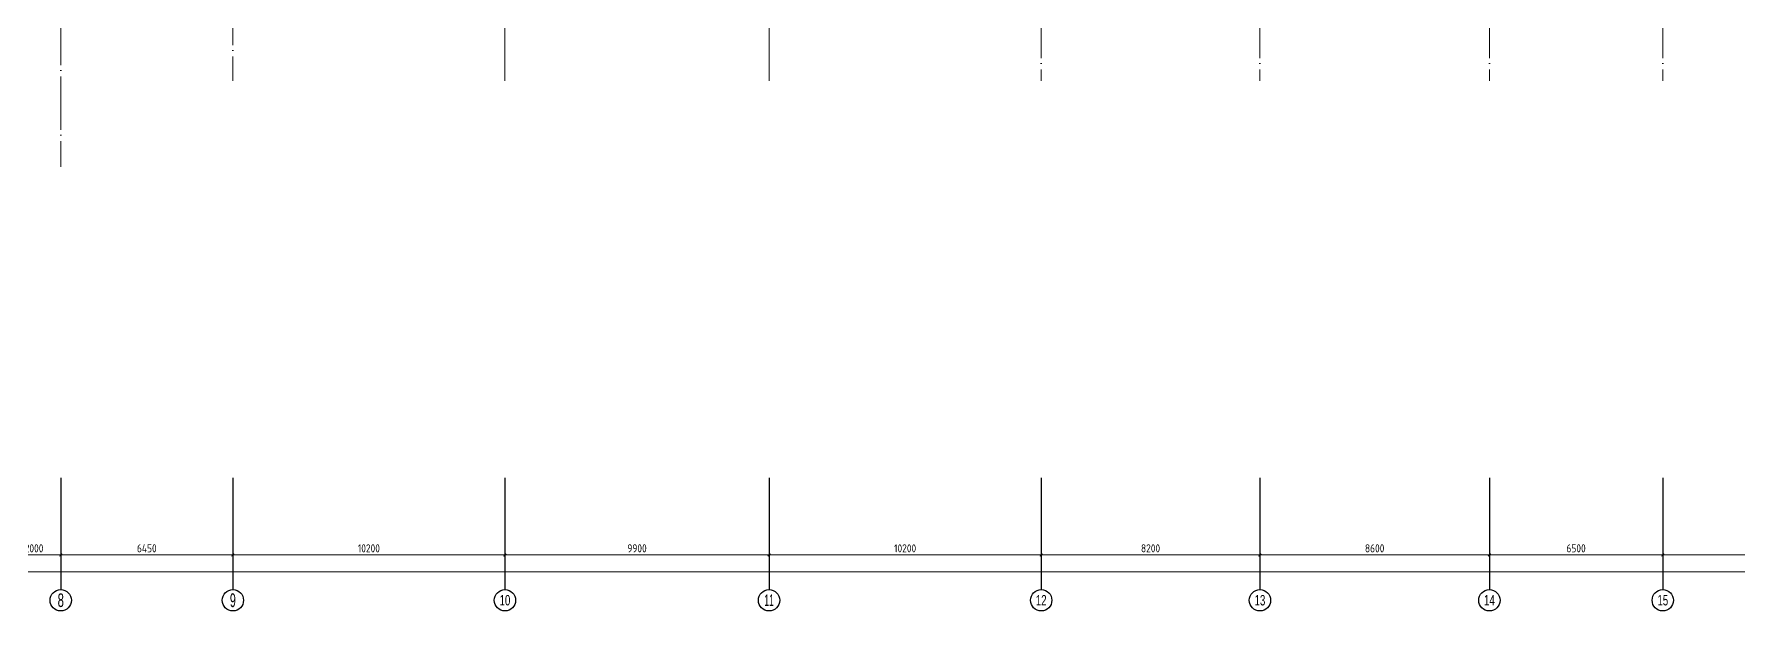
# Model space of a CAD drawing. Extents: x 4 to 13611208, y -605838 to 574722.
# Drawn here: x 13169947 to 13233850, y 160225 to 181840 of the extents above; entities that cross this region are included whole.
import ezdxf
from ezdxf.enums import TextEntityAlignment as Align

# ---------------------------------------------------------------- set-up
doc = ezdxf.new("R2010")
doc.units = 0
doc.header["$LTSCALE"] = 1000
doc.header["$MEASUREMENT"] = 0
doc.linetypes.add('DOTE', pattern=[2.42, 2, -0.2, 0.02, -0.2])
doc.layers.add('AXIS', color=3, linetype='Continuous')
doc.layers.add('AXIS_TEXT', color=7, linetype='Continuous')
doc.layers.add('建筑底图', color=8, linetype='Continuous', lineweight=13)
doc.styles.add('C', font='HZTXT_E', dxfattribs={"width": 0.7, "bigfont": 'HZTXT'})
doc.styles.add('COMPLEX', font='hztxt_e.shx', dxfattribs={"width": 0.6, "bigfont": 'HZTXT.shx'})
doc.styles.add('DIM_FONT', font='gbenor.shx', dxfattribs={"bigfont": 'gbcbig.shx'})
doc.dimstyles.new('_TCH_ARCH&&100', dxfattribs={"dimtxt": 300, "dimasz": 100, "dimexe": 100, "dimexo": 100, "dimgap": 100, "dimtad": 1, "dimdec": 0, "dimzin": 0, "dimdsep": 46, "dimtxsty": 'DIM_FONT', "dimblk": 'ARCHTICK', "dimcen": 0.09, "dimclrd": 3, "dimclre": 3, "dimclrt": 7, "dimaunit": 1, "dimazin": 2, "dimtfac": 1, "dimtdec": 0, "dimtix": 1, "dimtmove": 2, "dimatfit": 3, "dimfxl": 1, "dimtolj": 1, "dimtzin": 0, "dimlwd": 18, "dimlwe": 18, "dimarcsym": 0})

# ---------------------------------------------------------------- blocks, each defined once
blk = doc.blocks.new('_ArchTick')
at = {"color": 0, "linetype": 'ByBlock', "const_width": 0.4}
blk.add_lwpolyline([(-0.5, -0.5), (0.5, 0.5)], dxfattribs=at)
blk = doc.blocks.new('*D1273')
at = {"layer": 'AXIS', "color": 3, "lineweight": 18}
for p, q in [((13168947, 164620), (13168947, 162220)), ((13170947, 164620), (13170947, 162220)), ((13168947, 162320), (13170947, 162320))]:
    blk.add_line(p, q, dxfattribs=at)
at = {"layer": 'AXIS', "color": 3, "lineweight": 18, "xscale": 100, "yscale": 100, "zscale": 100, "rotation": 180}
blk.add_blockref('_ArchTick', (13168947, 162320), dxfattribs=at)
at = {"layer": 'AXIS', "color": 3, "lineweight": 18, "xscale": 100, "yscale": 100, "zscale": 100}
blk.add_blockref('_ArchTick', (13170947, 162320), dxfattribs=at)
at = {"layer": 'AXIS', "color": 7, "insert": (13169947, 162570), "char_height": 300, "attachment_point": 5, "style": 'DIM_FONT'}
blk.add_mtext('\\A1;2000', dxfattribs=at)
blk = doc.blocks.new('*D1272')
at = {"layer": 'AXIS', "color": 3, "lineweight": 18}
for p, q in [((13170947, 164620), (13170947, 162220)), ((13177397, 164620), (13177397, 162220)), ((13170947, 162320), (13177397, 162320))]:
    blk.add_line(p, q, dxfattribs=at)
at = {"layer": 'AXIS', "color": 3, "lineweight": 18, "xscale": 100, "yscale": 100, "zscale": 100, "rotation": 180}
blk.add_blockref('_ArchTick', (13170947, 162320), dxfattribs=at)
at = {"layer": 'AXIS', "color": 3, "lineweight": 18, "xscale": 100, "yscale": 100, "zscale": 100}
blk.add_blockref('_ArchTick', (13177397, 162320), dxfattribs=at)
at = {"layer": 'AXIS', "color": 7, "insert": (13174172, 162570), "char_height": 300, "attachment_point": 5, "style": 'DIM_FONT'}
blk.add_mtext('\\A1;6450', dxfattribs=at)
blk = doc.blocks.new('*D1271')
at = {"layer": 'AXIS', "color": 3, "lineweight": 18}
for p, q in [((13177397, 164620), (13177397, 162220)), ((13187597, 164620), (13187597, 162220)), ((13177397, 162320), (13187597, 162320))]:
    blk.add_line(p, q, dxfattribs=at)
at = {"layer": 'AXIS', "color": 3, "lineweight": 18, "xscale": 100, "yscale": 100, "zscale": 100, "rotation": 180}
blk.add_blockref('_ArchTick', (13177397, 162320), dxfattribs=at)
at = {"layer": 'AXIS', "color": 3, "lineweight": 18, "xscale": 100, "yscale": 100, "zscale": 100}
blk.add_blockref('_ArchTick', (13187597, 162320), dxfattribs=at)
at = {"layer": 'AXIS', "color": 7, "insert": (13182497, 162570), "char_height": 300, "attachment_point": 5, "style": 'DIM_FONT'}
blk.add_mtext('\\A1;10200', dxfattribs=at)
blk = doc.blocks.new('*D1270')
at = {"layer": 'AXIS', "color": 3, "lineweight": 18}
for p, q in [((13187597, 164620), (13187597, 162220)), ((13197497, 164620), (13197497, 162220)), ((13187597, 162320), (13197497, 162320))]:
    blk.add_line(p, q, dxfattribs=at)
at = {"layer": 'AXIS', "color": 3, "lineweight": 18, "xscale": 100, "yscale": 100, "zscale": 100, "rotation": 180}
blk.add_blockref('_ArchTick', (13187597, 162320), dxfattribs=at)
at = {"layer": 'AXIS', "color": 3, "lineweight": 18, "xscale": 100, "yscale": 100, "zscale": 100}
blk.add_blockref('_ArchTick', (13197497, 162320), dxfattribs=at)
at = {"layer": 'AXIS', "color": 7, "insert": (13192547, 162570), "char_height": 300, "attachment_point": 5, "style": 'DIM_FONT'}
blk.add_mtext('\\A1;9900', dxfattribs=at)
blk = doc.blocks.new('*D1269')
at = {"layer": 'AXIS', "color": 3, "lineweight": 18}
for p, q in [((13197497, 164620), (13197497, 162220)), ((13207697, 164620), (13207697, 162220)), ((13197497, 162320), (13207697, 162320))]:
    blk.add_line(p, q, dxfattribs=at)
at = {"layer": 'AXIS', "color": 3, "lineweight": 18, "xscale": 100, "yscale": 100, "zscale": 100, "rotation": 180}
blk.add_blockref('_ArchTick', (13197497, 162320), dxfattribs=at)
at = {"layer": 'AXIS', "color": 3, "lineweight": 18, "xscale": 100, "yscale": 100, "zscale": 100}
blk.add_blockref('_ArchTick', (13207697, 162320), dxfattribs=at)
at = {"layer": 'AXIS', "color": 7, "insert": (13202597, 162570), "char_height": 300, "attachment_point": 5, "style": 'DIM_FONT'}
blk.add_mtext('\\A1;10200', dxfattribs=at)
blk = doc.blocks.new('*D1307')
at = {"layer": 'AXIS', "color": 3, "lineweight": 18}
for p, q in [((13207697, 164620), (13207697, 162220)), ((13215897, 164620), (13215897, 162220)), ((13207697, 162320), (13215897, 162320))]:
    blk.add_line(p, q, dxfattribs=at)
at = {"layer": 'AXIS', "color": 3, "lineweight": 18, "xscale": 100, "yscale": 100, "zscale": 100, "rotation": 180}
blk.add_blockref('_ArchTick', (13207697, 162320), dxfattribs=at)
at = {"layer": 'AXIS', "color": 3, "lineweight": 18, "xscale": 100, "yscale": 100, "zscale": 100}
blk.add_blockref('_ArchTick', (13215897, 162320), dxfattribs=at)
at = {"layer": 'AXIS', "color": 7, "insert": (13211797, 162570), "char_height": 300, "attachment_point": 5, "style": 'DIM_FONT'}
blk.add_mtext('\\A1;8200', dxfattribs=at)
blk = doc.blocks.new('*D1306')
at = {"layer": 'AXIS', "color": 3, "lineweight": 18}
for p, q in [((13215897, 164620), (13215897, 162220)), ((13224497, 164620), (13224497, 162220)), ((13215897, 162320), (13224497, 162320))]:
    blk.add_line(p, q, dxfattribs=at)
at = {"layer": 'AXIS', "color": 3, "lineweight": 18, "xscale": 100, "yscale": 100, "zscale": 100, "rotation": 180}
blk.add_blockref('_ArchTick', (13215897, 162320), dxfattribs=at)
at = {"layer": 'AXIS', "color": 3, "lineweight": 18, "xscale": 100, "yscale": 100, "zscale": 100}
blk.add_blockref('_ArchTick', (13224497, 162320), dxfattribs=at)
at = {"layer": 'AXIS', "color": 7, "insert": (13220197, 162570), "char_height": 300, "attachment_point": 5, "style": 'DIM_FONT'}
blk.add_mtext('\\A1;8600', dxfattribs=at)
blk = doc.blocks.new('*D1305')
at = {"layer": 'AXIS', "color": 3, "lineweight": 18}
for p, q in [((13224497, 164620), (13224497, 162220)), ((13230997, 164620), (13230997, 162220)), ((13224497, 162320), (13230997, 162320))]:
    blk.add_line(p, q, dxfattribs=at)
at = {"layer": 'AXIS', "color": 3, "lineweight": 18, "xscale": 100, "yscale": 100, "zscale": 100, "rotation": 180}
blk.add_blockref('_ArchTick', (13224497, 162320), dxfattribs=at)
at = {"layer": 'AXIS', "color": 3, "lineweight": 18, "xscale": 100, "yscale": 100, "zscale": 100}
blk.add_blockref('_ArchTick', (13230997, 162320), dxfattribs=at)
at = {"layer": 'AXIS', "color": 7, "insert": (13227747, 162570), "char_height": 300, "attachment_point": 5, "style": 'DIM_FONT'}
blk.add_mtext('\\A1;6500', dxfattribs=at)
blk = doc.blocks.new('*D1304')
at = {"layer": 'AXIS', "color": 3, "lineweight": 18}
for p, q in [((13230997, 164620), (13230997, 162220)), ((13239397, 164620), (13239397, 162220)), ((13230997, 162320), (13239397, 162320))]:
    blk.add_line(p, q, dxfattribs=at)
at = {"layer": 'AXIS', "color": 3, "lineweight": 18, "xscale": 100, "yscale": 100, "zscale": 100, "rotation": 180}
blk.add_blockref('_ArchTick', (13230997, 162320), dxfattribs=at)
at = {"layer": 'AXIS', "color": 3, "lineweight": 18, "xscale": 100, "yscale": 100, "zscale": 100}
blk.add_blockref('_ArchTick', (13239397, 162320), dxfattribs=at)
at = {"layer": 'AXIS', "color": 7, "insert": (13235197, 162570), "char_height": 300, "attachment_point": 5, "style": 'DIM_FONT'}
blk.add_mtext('\\A1;8400', dxfattribs=at)
blk = doc.blocks.new('*D1264')
at = {"layer": 'AXIS', "color": 3, "lineweight": 18}
for p, q in [((13121697, 164820), (13121697, 161589)), ((13473697, 164820), (13473697, 161589)), ((13121697, 161689), (13473697, 161689))]:
    blk.add_line(p, q, dxfattribs=at)
at = {"layer": 'AXIS', "color": 3, "lineweight": 18, "xscale": 100, "yscale": 100, "zscale": 100, "rotation": 180}
blk.add_blockref('_ArchTick', (13121697, 161689), dxfattribs=at)
at = {"layer": 'AXIS', "color": 3, "lineweight": 18, "xscale": 100, "yscale": 100, "zscale": 100}
blk.add_blockref('_ArchTick', (13473697, 161689), dxfattribs=at)
at = {"layer": 'AXIS', "color": 7, "insert": (13297697, 161939), "char_height": 300, "attachment_point": 5, "style": 'DIM_FONT'}
blk.add_mtext('\\A1;352000', dxfattribs=at)
blk = doc.blocks.new('_AXISO')
blk.add_circle((0, 0), 0.5)
at = {"layer": 'AXIS_TEXT', "style": 'COMPLEX', "width": 1.041667}
blk.add_attdef('A', text='', height=0.56, dxfattribs=at).set_placement((-0.25, -0.28), (0.25, -0.28), align=Align.FIT)

msp = doc.modelspace()

# ---------------------------------------------------------------- linework, layer by layer
at = {"layer": 'AXIS'}
for p, q in [((13170947.4, 165209.5), (13170947.4, 161025)), ((13177397.4, 165209.5), (13177397.4, 161025)), ((13187597.4, 165209.5), (13187597.4, 161025)), ((13197497.4, 165209.5), (13197497.4, 161025)), ((13207697.4, 165209.5), (13207697.4, 161025)), ((13215897.4, 165209.5), (13215897.4, 161025)), ((13224497.4, 165209.5), (13224497.4, 161025)), ((13230997.4, 165209.5), (13230997.4, 161025))]:
    msp.add_line(p, q, dxfattribs=at)
at = {"layer": '建筑底图', "linetype": 'DOTE'}
for p, q in [((13177397.4, 224559.5), (13177397.4, 180083)), ((13170947.4, 211710.3), (13170947.4, 176862.5)), ((13197497.4, 180083), (13197497.4, 209559.5)), ((13207697.4, 209559.5), (13207697.4, 180083)), ((13215897.4, 209559.5), (13215897.4, 180083)), ((13224497.4, 209559.5), (13224497.4, 180083))]:
    msp.add_line(p, q, dxfattribs=at)
at = {"layer": '建筑底图', "color": 8, "linetype": 'DOTE'}
for p, q in [((13187597.4, 180083), (13187597.4, 224559.5)), ((13230997.4, 209559.5), (13230997.4, 180083))]:
    msp.add_line(p, q, dxfattribs=at)

# ---------------------------------------------------------------- block references
at = {"layer": 'AXIS'}
ref = msp.add_blockref('_AXISO', (13170947.4, 160625), dxfattribs=dict(at, xscale=800, yscale=800, zscale=2400))
ref.add_attrib('A', '8', dxfattribs={"layer": 'AXIS_TEXT', "ltscale": 3, "height": 507.5, "style": 'C', "width": 0.768627}).set_placement((13170829, 160371.3), (13171065.8, 160371.3), align=Align.FIT)
ref = msp.add_blockref('_AXISO', (13177397.4, 160625), dxfattribs=dict(at, xscale=800, yscale=800, zscale=2400))
ref.add_attrib('A', '9', dxfattribs={"layer": 'AXIS_TEXT', "ltscale": 3, "height": 513.8, "style": 'C', "width": 0.758333}).set_placement((13177286.1, 160368.1), (13177508.7, 160368.1), align=Align.FIT)
ref = msp.add_blockref('_AXISO', (13187597.4, 160625), dxfattribs=dict(at, xscale=800, yscale=800, zscale=2400))
ref.add_attrib('A', '10', dxfattribs={"layer": 'AXIS_TEXT', "ltscale": 3, "height": 389.44, "style": 'C', "width": 0.781982}).set_placement((13187396.2, 160430.3), (13187798.6, 160430.3), align=Align.FIT)
ref = msp.add_blockref('_AXISO', (13197497.4, 160625), dxfattribs=dict(at, xscale=800, yscale=800, zscale=2400))
ref.add_attrib('A', '11', dxfattribs={"layer": 'AXIS_TEXT', "ltscale": 3, "height": 430.2, "style": 'C', "width": 0.752688}).set_placement((13197318.1, 160409.9), (13197676.6, 160409.9), align=Align.FIT)
ref = msp.add_blockref('_AXISO', (13207697.4, 160625), dxfattribs=dict(at, xscale=800, yscale=800, zscale=2400))
ref.add_attrib('A', '12', dxfattribs={"layer": 'AXIS_TEXT', "ltscale": 3, "height": 389.44, "style": 'C', "width": 0.781982}).set_placement((13207496.2, 160430.3), (13207898.6, 160430.3), align=Align.FIT)
at = {"layer": 'AXIS', "ltscale": 3}
ref = msp.add_blockref('_AXISO', (13215897.4, 160625), dxfattribs=dict(at, xscale=800, yscale=800, zscale=2400))
ref.add_attrib('A', '13', dxfattribs={"layer": 'AXIS_TEXT', "ltscale": 3, "height": 389.44, "style": 'C', "width": 0.781982}).set_placement((13215696.2, 160430.3), (13216098.6, 160430.3), align=Align.FIT)
ref = msp.add_blockref('_AXISO', (13224497.4, 160625), dxfattribs=dict(at, xscale=800, yscale=800, zscale=2400))
ref.add_attrib('A', '14', dxfattribs={"layer": 'AXIS_TEXT', "ltscale": 3, "height": 383.01, "style": 'C', "width": 0.785965}).set_placement((13224293.1, 160433.5), (13224701.6, 160433.5), align=Align.FIT)
ref = msp.add_blockref('_AXISO', (13230997.4, 160625), dxfattribs=dict(at, xscale=800, yscale=800, zscale=2400))
ref.add_attrib('A', '15', dxfattribs={"layer": 'AXIS_TEXT', "ltscale": 3, "height": 389.44, "style": 'C', "width": 0.781982}).set_placement((13230796.2, 160430.3), (13231198.6, 160430.3), align=Align.FIT)

# ---------------------------------------------------------------- dimensions: what is measured, and where the dimension line sits
at = {"layer": 'AXIS'}
for p1, p2, distance, picture, middle in [((13121697.1, 164920), (13473697.1, 164920), -3231, '*D1264', (13297697.1, 161939)), ((13168947.1, 164720), (13170947.1, 164720), -2400, '*D1273', (13169947.1, 162570)), ((13170947.1, 164720), (13177397.1, 164720), -2400, '*D1272', (13174172.1, 162570)), ((13177397.1, 164720), (13187597.1, 164720), -2400, '*D1271', (13182497.1, 162570)), ((13187597.1, 164720), (13197497.1, 164720), -2400, '*D1270', (13192547.1, 162570)), ((13197497.1, 164720), (13207697.1, 164720), -2400, '*D1269', (13202597.1, 162570)), ((13207697.1, 164720), (13215897.1, 164720), -2400, '*D1307', (13211797.1, 162570)), ((13215897.1, 164720), (13224497.1, 164720), -2400, '*D1306', (13220197.1, 162570)), ((13224497.1, 164720), (13230997.1, 164720), -2400, '*D1305', (13227747.1, 162570)), ((13230997.1, 164720), (13239397.1, 164720), -2400, '*D1304', (13235197.1, 162570))]:
    dim = msp.add_aligned_dim(p1=p1, p2=p2, distance=distance, dimstyle='_TCH_ARCH&&100', dxfattribs=at)
    dim.commit()
    dim.dimension.update_dxf_attribs({"geometry": picture, "text_midpoint": middle})

doc.saveas('drawing.dxf')
